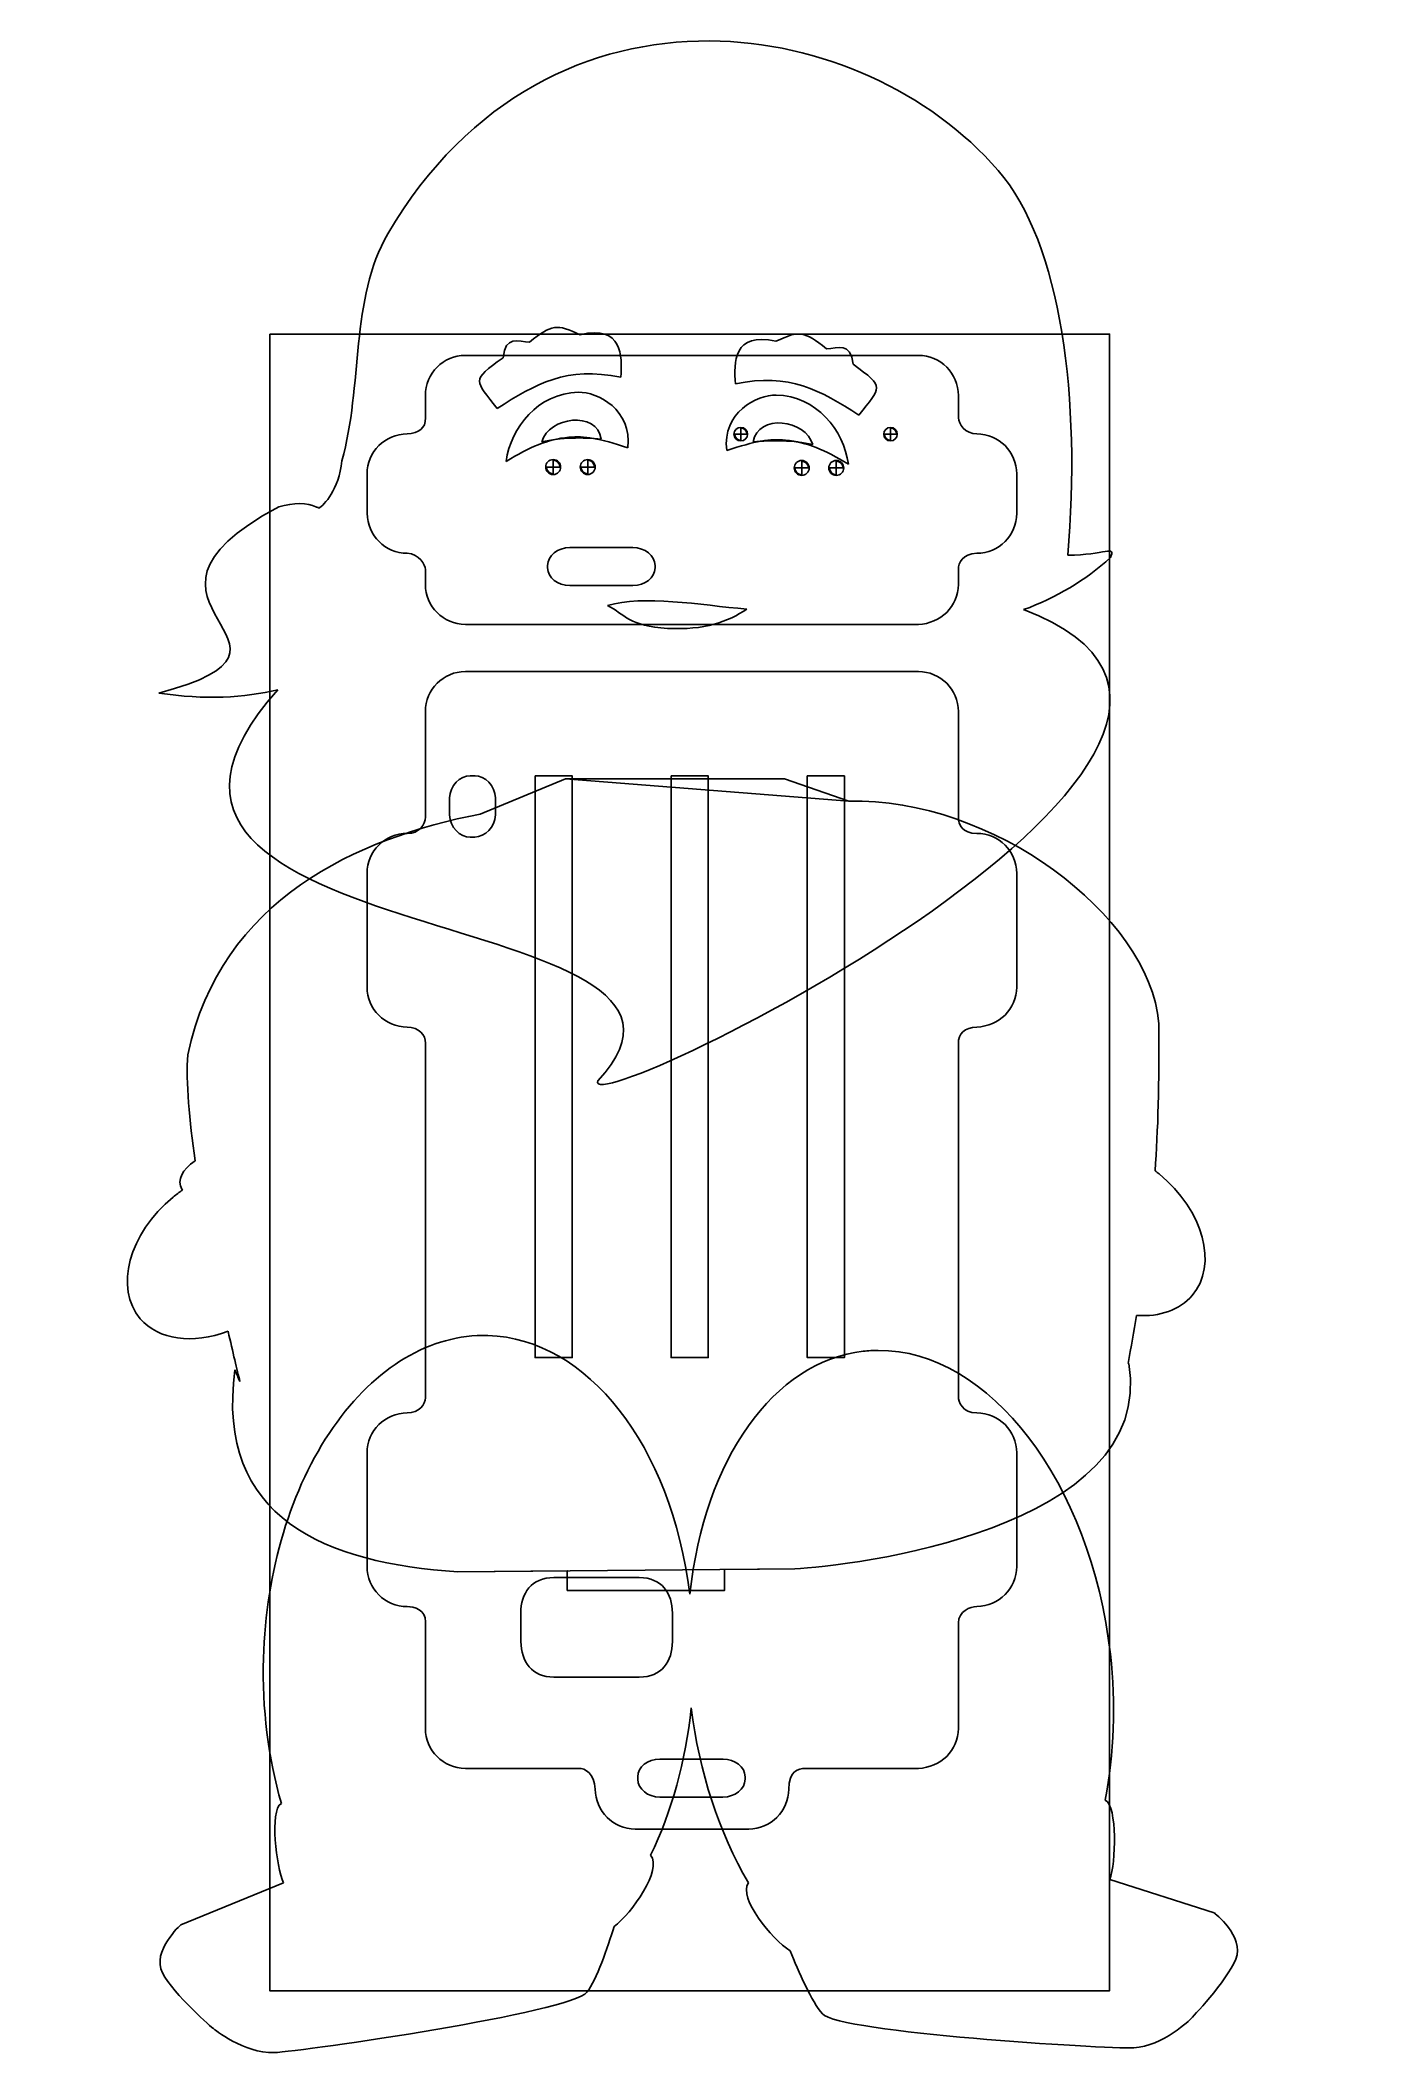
# Model space of a CAD drawing. Extents: x -17 to 81, y -4 to 143.
import ezdxf

# ---------------------------------------------------------------- set-up
doc = ezdxf.new("R2010")
doc.units = 0
for name, color, linetype in [('Body', 7, 'CONTINUOUS'), ('Face', 7, 'CONTINUOUS'), ('Legs', 7, 'CONTINUOUS'), ('PCB', 7, 'CONTINUOUS')]:
    doc.layers.add(name, color=color, linetype=linetype)

msp = doc.modelspace()

# ---------------------------------------------------------------- linework, layer by layer
at = {"layer": 'Body', "color": 7}
for points in [[(21.878285, 89.180817), (15.61207, 86.602231)], [(42.693827, 87.552541), (37.958889, 89.180817), (21.878285, 89.180817), (21.878285, 89.180817)], [(13.963385, 30.927285), (22.003963, 31.001149), (22.003963, 29.559168), (33.561844, 29.559168), (33.561844, 31.106982), (38.717361, 31.154384)]]:
    msp.add_lwpolyline(points, close=True, dxfattribs=at)
for points in [[(65.480517, 71.222788), (64.758172, 79.253977), (53.153118, 87.819269), (42.693827, 87.552541)], [(15.61207, 86.602231), (6.617054, 84.838215), (-3.461024, 80.363836), (-5.886428, 68.915937)], [(65.20491, 60.388652), (65.406913, 63.324565), (65.517674, 66.812981), (65.480517, 71.222788)], [(-5.886428, 68.915937), (-6.023461, 66.904709), (-5.773918, 64.109301), (-5.34293, 61.11459)], [(-5.34293, 61.11459), (-6.303474, 60.485673), (-6.681056, 59.683336), (-6.31803, 59.042571)], [(65.506425, 60.156592), (65.407251, 60.235705), (65.306715, 60.313082), (65.20491, 60.388652)], [(67.919092, 51.217533), (69.845762, 53.462769), (68.765591, 57.464859), (65.506425, 60.156592)], [(-6.95799, 58.456076), (-10.217155, 55.764344), (-11.297326, 51.762256), (-9.37066, 49.51702)], [(-6.273381, 58.974219), (-6.507964, 58.810781), (-6.736527, 58.637794), (-6.95799, 58.456076)], [(-6.31803, 59.042571), (-6.304082, 59.019483), (-6.289196, 58.996695), (-6.273381, 58.974219)], [(63.846716, 49.762325), (65.556243, 49.64453), (67.015929, 50.166129), (67.919092, 51.217533)], [(-9.37066, 49.51702), (-8.035785, 47.965346), (-5.533433, 47.611106), (-2.922543, 48.604206)], [(63.227148, 46.222971), (63.431372, 47.433473), (63.640298, 48.593934), (63.846716, 49.762325)], [(-2.922543, 48.604206), (-2.569165, 47.068218), (-2.250796, 45.740252), (-2.04556, 44.914371)], [(38.717361, 31.154384), (42.588838, 31.291919), (65.33009, 34.002376), (63.274002, 46.240045)], [(63.274002, 46.240045), (63.260032, 46.236433), (63.24199, 46.22774), (63.227148, 46.222971)], [(-2.417079, 45.763245), (-3.892506, 34.826312), (4.317316, 31.54936), (13.963385, 30.927285)], [(-2.04556, 44.914371), (-2.177859, 45.190503), (-2.303201, 45.472361), (-2.417079, 45.763245)]]:
    msp.add_open_spline(points, degree=3, dxfattribs=at)
at = {"layer": 'Face', "color": 7}
for points in [[(32.46549, 143.400066), (32.465478, 143.400007)], [(25.937069, 118.690072), (25.937069, 118.690072)], [(34.355659, 118.203758), (34.355659, 118.203758)], [(20.128825, 113.947833), (20.128825, 113.947833)], [(17.505489, 112.511644), (17.505489, 112.511644)], [(40.043918, 113.742838), (40.043918, 113.742838)], [(42.667253, 112.306649), (42.667253, 112.306649)], [(24.969613, 101.925943), (24.969613, 101.925943)]]:
    msp.add_lwpolyline(points, close=True, dxfattribs=at)
for points in [[(32.465478, 143.400007), (23.73526, 143.450251), (14.754346, 139.365248), (8.822201, 129.235979)], [(53.669638, 133.891601), (48.646117, 139.656272), (40.666602, 143.352864), (32.46549, 143.400066)], [(58.778851, 105.609847), (59.77119, 116.948853), (58.327629, 128.546394), (53.669638, 133.891601)], [(8.822201, 129.235979), (6.051855, 124.505553), (6.992379, 118.037985), (5.437187, 112.544078)], [(17.283606, 120.128579), (17.462201, 121.802876), (18.408254, 121.292065), (19.240227, 121.278188)], [(19.240227, 121.278188), (20.896494, 122.573078), (21.222189, 122.630343), (22.952708, 121.819115)], [(22.952708, 121.819115), (26.086609, 122.54413), (26.040503, 120.253595), (25.937069, 118.690072)], [(37.340021, 121.332801), (34.206118, 122.057816), (34.252225, 119.767281), (34.355659, 118.203758)], [(41.052502, 120.791874), (39.396233, 122.086764), (39.07054, 122.144029), (37.340021, 121.332801)], [(43.009123, 119.642265), (42.830527, 121.316562), (41.884473, 120.805751), (41.052502, 120.791874)], [(16.8509, 116.386868), (15.249472, 118.508999), (14.872161, 118.40772), (17.283606, 120.128579)], [(25.937069, 118.690072), (21.955269, 119.516729), (19.693828, 118.222052), (16.8509, 116.386868)], [(34.355659, 118.203758), (38.337459, 119.030415), (40.5989, 117.735738), (43.441829, 115.900554)], [(43.441829, 115.900554), (45.043257, 118.022685), (45.420568, 117.921406), (43.009123, 119.642265)], [(17.505489, 112.511644), (17.861547, 115.017783), (19.843845, 117.512898), (22.814526, 117.589973)], [(22.814526, 117.589973), (24.221546, 117.626481), (26.815917, 116.289341), (26.44461, 113.515209)], [(37.358216, 117.384978), (35.951197, 117.421486), (33.356827, 116.084346), (33.728132, 113.310214)], [(42.667253, 112.306649), (42.311196, 114.812788), (40.328898, 117.307903), (37.358216, 117.384978)], [(20.128825, 113.947833), (20.639433, 115.793787), (24.180385, 116.252736), (24.498756, 114.145312)], [(40.043918, 113.742838), (39.533311, 115.588792), (35.992359, 116.047741), (35.673987, 113.940318)], [(22.132365, 114.282989), (20.508887, 114.130801), (19.283784, 113.56361), (17.505489, 112.511644)], [(24.498756, 114.145312), (23.175697, 114.285427), (21.518342, 114.270645), (20.128825, 113.947833)], [(26.44461, 113.515209), (24.366521, 114.211087), (23.240427, 114.386866), (22.132365, 114.282989)], [(33.728132, 113.310214), (35.806222, 114.006092), (36.932317, 114.181872), (38.040378, 114.077994)], [(35.673987, 113.940318), (36.997045, 114.080432), (38.6544, 114.06565), (40.043918, 113.742838)], [(38.040378, 114.077994), (39.663855, 113.925806), (40.88896, 113.358615), (42.667253, 112.306649)], [(5.437187, 112.544078), (5.225399, 110.420618), (4.138087, 109.301466), (3.749366, 109.074729)], [(3.526687, 109.183367), (2.955496, 109.456968), (1.897724, 109.502569), (0.803684, 109.169595)], [(0.803684, 109.169595), (-12.837752, 101.911093), (5.385847, 99.044334), (-8.012453, 95.48237)], [(3.643545, 109.124939), (3.604115, 109.144271), (3.566636, 109.164233), (3.526687, 109.183367)], [(3.656222, 109.147545), (3.649407, 109.138203), (3.648791, 109.13318), (3.643545, 109.124939)], [(3.749378, 109.074785), (3.720556, 109.096037), (3.683615, 109.128235), (3.656222, 109.147545)], [(3.746612, 109.072527), (3.747487, 109.073092), (3.748503, 109.074221), (3.749378, 109.074785)], [(3.761493, 109.065359), (3.756574, 109.067899), (3.751537, 109.070072), (3.746612, 109.072527)], [(3.749366, 109.074729), (3.753103, 109.071907), (3.757734, 109.068153), (3.761493, 109.065359)], [(55.543219, 101.616846), (57.911055, 102.49842), (60.098723, 103.751538), (61.918023, 105.446136)], [(61.918023, 105.446136), (62.344097, 106.387987), (61.504774, 105.641227), (58.778851, 105.609847)], [(35.196046, 101.658342), (31.729937, 101.953931), (27.592559, 102.715883), (24.969613, 101.925943)], [(24.252382, 66.998319), (22.94844, 63.645435), (80.680498, 92.145205), (55.543219, 101.616846)], [(24.969613, 101.925943), (26.19203, 101.287367), (26.568988, 100.38865), (29.381348, 100.239287)], [(29.381348, 100.239287), (32.092564, 100.09392), (33.821762, 100.734163), (35.196046, 101.658342)], [(0.727616, 95.737581), (-16.721476, 76.039046), (36.655, 80.32371), (24.252382, 66.998319)], [(-8.012453, 95.48237), (-4.627303, 94.98175), (-1.68943, 95.138593), (0.727616, 95.737581)]]:
    msp.add_open_spline(points, degree=3, dxfattribs=at)
at = {"layer": 'Legs', "color": 7}
for points in [[(16.175412, 48.28781), (16.175412, 48.28781)], [(1.148181, 8.065067), (-6.40016, 4.986531)], [(69.530846, 5.87951), (61.883838, 8.315342)]]:
    msp.add_lwpolyline(points, close=True, dxfattribs=at)
for points in [[(16.175412, 48.28781), (11.980919, 48.402394), (7.886133, 45.967941), (4.791869, 41.520006)], [(31.01909, 29.294585), (29.636817, 40.217777), (23.496122, 48.075102), (16.175412, 48.28781)], [(43.753264, 47.134117), (37.175645, 46.37322), (32.06337, 39.211342), (31.01909, 29.294585)], [(44.852387, 47.198057), (44.484305, 47.196855), (44.117701, 47.175528), (43.753264, 47.134117)], [(61.916908, 24.883759), (60.485222, 37.48198), (53.034415, 47.224974), (44.852387, 47.198057)], [(4.791869, 41.520006), (1.697604, 37.072072), (-0.142671, 30.975012), (-0.324115, 24.57012)], [(-0.324115, 24.57012), (-0.424885, 20.890701), (0.026283, 17.2461), (0.994944, 13.914574)], [(61.534918, 14.156552), (62.198536, 17.557058), (62.329191, 21.22617), (61.916908, 24.883759)], [(28.132925, 10.099071), (29.683442, 13.305145), (30.706234, 17.021257), (31.112243, 20.923828)], [(31.112243, 20.923828), (31.700591, 16.230099), (33.160504, 11.765263), (35.310851, 8.08327)], [(0.994944, 13.914574), (0.102426, 13.364213), (0.62385, 9.237813), (1.148181, 8.065067)], [(61.883838, 8.315342), (62.296858, 9.52774), (62.455211, 13.683406), (61.534918, 14.156552)], [(25.446853, 4.858656), (26.757017, 5.845079), (29.010539, 9.038931), (28.132925, 10.099071)], [(35.310851, 8.08327), (34.54299, 6.95345), (37.019168, 3.960286), (38.38498, 3.087062)], [(-6.40016, 4.986531), (-6.40016, 4.986531), (-8.560938, 3.048793), (-7.734653, 1.457652)], [(23.449249, 0.035534), (24.161668, 0.959417), (24.965527, 3.309312), (25.446853, 4.858656)], [(71.137089, 2.475769), (71.809819, 4.130297), (69.530846, 5.87951), (69.530846, 5.87951)], [(38.38498, 3.087062), (38.987933, 1.583636), (39.975031, -0.69051), (40.750795, -1.551429)], [(67.834205, -1.916314), (67.834205, -1.916314), (70.464361, 0.821213), (71.137089, 2.475769)], [(-7.734653, 1.457652), (-6.908368, -0.133545), (-4.001823, -2.636771), (-4.001823, -2.636771)], [(0.450343, -4.398459), (2.631112, -4.315429), (22.318494, -1.430864), (23.449249, 0.035534)], [(-4.001823, -2.636771), (-4.001823, -2.636771), (-1.730425, -4.481489), (0.450343, -4.398459)], [(40.750795, -1.551429), (41.982037, -2.917836), (61.488424, -4.143838), (63.628984, -4.044016)], [(63.628984, -4.044016), (65.769544, -3.944194), (67.834205, -1.916314), (67.834205, -1.916314)]]:
    msp.add_open_spline(points, degree=3, dxfattribs=at)
at = {"layer": 'PCB', "color": 7}
for points in [[(0.140628, 121.859375), (61.859371, 121.859375), (61.859371, 0.140628), (0.140628, 0.140628), (0.140628, 121.859375)], [(35.207158, 114.508734), (34.757158, 114.508734), (34.307158, 114.508734)], [(34.757158, 114.058734), (34.757158, 114.958734)], [(34.757158, 114.058734), (34.757158, 114.058734)], [(34.757158, 114.008734), (34.757158, 114.008734)], [(46.207158, 114.508734), (45.757158, 114.508734), (45.307158, 114.508734)], [(45.757158, 114.058734), (45.757158, 114.958734)], [(45.757158, 114.058734), (45.757158, 114.058734)], [(45.757158, 114.008734), (45.757158, 114.008734)], [(20.969129, 112.646935), (20.969129, 112.646935)], [(20.969129, 112.591935), (20.969129, 111.601935)], [(20.969129, 112.591935), (20.969129, 112.591935)], [(23.509129, 112.646935), (23.509129, 112.646935)], [(23.509129, 112.591935), (23.509129, 111.601935)], [(23.509129, 112.591935), (23.509129, 112.591935)], [(39.231136, 112.578492), (39.231136, 112.578492)], [(39.231136, 112.523492), (39.231136, 111.533492)], [(39.231136, 112.523492), (39.231136, 112.523492)], [(41.771136, 112.578492), (41.771136, 112.578492)], [(41.771136, 112.523492), (41.771136, 111.533492)], [(41.771136, 112.523492), (41.771136, 112.523492)], [(20.474129, 112.096935), (20.969129, 112.096935), (21.464129, 112.096935)], [(23.014129, 112.096935), (23.509129, 112.096935), (24.004129, 112.096935)], [(38.736136, 112.028492), (39.231136, 112.028492), (39.726136, 112.028492)], [(41.276136, 112.028492), (41.771136, 112.028492), (42.266136, 112.028492)], [(19.634228, 89.396772), (22.365771, 89.396772), (22.365771, 46.665228), (19.634228, 46.665228), (19.634228, 89.396772)], [(29.634228, 89.396772), (32.365771, 89.396772), (32.365771, 46.665228), (29.634228, 46.665228), (29.634228, 89.396772)], [(39.634231, 89.396772), (42.365774, 89.396772), (42.365774, 46.665228), (39.634231, 46.665228), (39.634231, 89.396772)]]:
    msp.add_lwpolyline(points, close=True, dxfattribs=at)
at = {"layer": 'PCB', "color": 1}
for points in [[(47.810774, 120.294693), (14.516818, 120.294693)], [(11.579392, 117.356166), (11.579392, 115.708033)], [(50.748201, 115.710237), (50.748201, 117.356166)], [(7.297, 111.589352), (7.297, 108.693817), (7.297, 108.693817)], [(55.035554, 108.693817), (55.035554, 111.589352)], [(22.194697, 106.175318), (26.826559, 106.175318)], [(11.579392, 104.564665), (11.579392, 103.474914)], [(20.564203, 104.695305), (20.564203, 104.861221)], [(20.564203, 104.695305), (20.564203, 104.695305)], [(28.456503, 104.861221), (28.456503, 104.695305)], [(50.748201, 103.474914), (50.748201, 104.572934)], [(26.826559, 103.381205), (22.194697, 103.381205)], [(14.516818, 100.535832), (47.810774, 100.535832)], [(47.810774, 97.070344), (31.163522, 97.070344), (14.516818, 97.070344)], [(11.579392, 94.131263), (11.579392, 86.371806)], [(50.748201, 86.352513), (50.748201, 94.131263)], [(14.865738, 89.409002), (15.216862, 89.409002)], [(13.362021, 86.533313), (13.362021, 87.779059)], [(16.720576, 87.779059), (16.720576, 86.533313)], [(13.362021, 86.533313), (13.362021, 86.533313)], [(15.216862, 84.90337), (14.865738, 84.90337)], [(7.297, 82.242653), (7.297, 73.891743)], [(55.035554, 73.891743), (55.035554, 82.242653)], [(11.579392, 69.758181), (11.579392, 43.719323)], [(50.748201, 43.78602), (50.748201, 69.734477)], [(7.297, 39.664584), (7.297, 31.313123), (7.297, 31.313123)], [(55.035554, 31.313123), (55.035554, 39.664584)], [(21.026119, 30.50449), (27.295093, 30.50449)], [(11.579392, 27.245154), (11.579392, 19.424513)], [(18.590298, 25.797112), (18.590298, 27.892832)], [(29.731464, 27.892832), (29.731464, 25.797112)], [(50.748201, 19.424513), (50.748201, 27.173496)], [(18.590298, 25.797112), (18.590298, 25.797112)], [(27.295093, 23.185454), (21.026119, 23.185454)], [(14.516818, 16.485433), (22.838516, 16.485433)], [(28.812038, 17.170594), (33.443897, 17.170594)], [(39.495691, 16.485433), (47.810774, 16.485433)], [(27.182091, 15.69058), (27.182091, 15.856496)], [(27.182091, 15.69058), (27.182091, 15.69058)], [(35.074394, 15.856496), (35.074394, 15.69058)], [(33.443897, 14.376483), (28.812038, 14.376483)], [(26.99027, 12.024999), (35.337323, 12.024999)]]:
    msp.add_lwpolyline(points, close=True, dxfattribs=at)
for points in [[(14.516818, 120.294693), (12.894384, 120.294693), (11.579392, 118.979319), (11.579392, 117.356166)], [(50.748201, 117.356166), (50.748201, 118.979321), (49.433207, 120.294693), (47.810774, 120.294693)], [(11.579392, 115.708033), (11.601612, 114.932308), (11.112312, 114.607485), (10.234979, 114.528432)], [(52.098678, 114.528432), (51.250874, 114.513552), (50.759381, 115.280336), (50.748201, 115.710237)], [(10.234979, 114.528432), (8.61254, 114.528429), (7.297, 113.212505), (7.297, 111.589352)], [(55.035554, 111.589352), (55.035554, 113.212505), (53.721113, 114.528432), (52.098678, 114.528432)], [(7.297, 108.693817), (7.35084, 107.071557), (8.61254, 105.75529), (10.234979, 105.75529)], [(52.098678, 105.75529), (53.721113, 105.75529), (55.035554, 107.070668), (55.035554, 108.693817)], [(10.234979, 105.75529), (11.126589, 105.73786), (11.587297, 104.885797), (11.579392, 104.564665)], [(20.564203, 104.861221), (20.564203, 105.587029), (21.294402, 106.175318), (22.194697, 106.175318)], [(26.826559, 106.175318), (27.726851, 106.175318), (28.426626, 105.586631), (28.456503, 104.861221)], [(50.748201, 104.572934), (50.74897, 105.060727), (51.059405, 105.707859), (52.098678, 105.75529)], [(22.194697, 103.381205), (21.294402, 103.381205), (20.564203, 103.969486), (20.564203, 104.695305)], [(28.456503, 104.695305), (28.456503, 103.969486), (27.726851, 103.381205), (26.826559, 103.381205)], [(11.579392, 103.474914), (11.579392, 101.851755), (12.894384, 100.535832), (14.516818, 100.535832)], [(47.810774, 100.535832), (49.432314, 100.589692), (50.748201, 101.851755), (50.748201, 103.474914)], [(14.516818, 97.070344), (12.894384, 97.070344), (11.579392, 95.754423), (11.579392, 94.131263)], [(50.748201, 94.131263), (50.748201, 95.754423), (49.433207, 97.070344), (47.810774, 97.070344)], [(13.362021, 87.779059), (13.362021, 88.67935), (14.139941, 89.409002), (14.865738, 89.409002)], [(15.216862, 89.409002), (15.94267, 89.409002), (16.720579, 88.67935), (16.720576, 87.779059)], [(11.579392, 86.371806), (11.584992, 85.842836), (11.135403, 85.150111), (10.234979, 85.181734)], [(14.865738, 84.90337), (14.139941, 84.90337), (13.362013, 85.633024), (13.362021, 86.533313)], [(16.720576, 86.533313), (16.720576, 85.633024), (15.942272, 84.933248), (15.216862, 84.90337)], [(52.098678, 85.181734), (51.042188, 85.171464), (50.732391, 85.818907), (50.748201, 86.352513)], [(10.234979, 85.181734), (8.612542, 85.181734), (7.297, 83.865813), (7.297, 82.242653)], [(55.035554, 82.242653), (55.035554, 83.865813), (53.721111, 85.181734), (52.098678, 85.181734)], [(7.297, 73.891743), (7.297, 72.268587), (8.612542, 70.952108), (10.234979, 70.952113)], [(52.098678, 70.952113), (53.720218, 71.005958), (55.035554, 72.268587), (55.035554, 73.891743)], [(10.234979, 70.952113), (11.112851, 70.90365), (11.603108, 70.389154), (11.579392, 69.758181)], [(50.748201, 69.734477), (50.729191, 70.444641), (51.19335, 70.92049), (52.098678, 70.952113)], [(11.579392, 43.719323), (11.582792, 43.231214), (11.114372, 42.587304), (10.234979, 42.603114)], [(52.098678, 42.603114), (51.02089, 42.599214), (50.737021, 43.439494), (50.748201, 43.78602)], [(10.234979, 42.603114), (8.612542, 42.603114), (7.297, 41.287741), (7.297, 39.664584)], [(55.035554, 39.664584), (55.035554, 41.287741), (53.721111, 42.603114), (52.098678, 42.603114)], [(7.297, 31.313123), (7.297, 29.689969), (8.612542, 28.374043), (10.234979, 28.374043)], [(52.098678, 28.374043), (53.720218, 28.427903), (55.035554, 29.689963), (55.035554, 31.313123)], [(18.590298, 27.892832), (18.590298, 29.335198), (19.36889, 30.50449), (21.026119, 30.50449)], [(27.295093, 30.50449), (28.952322, 30.50449), (29.731464, 29.335198), (29.731464, 27.892832)], [(10.234979, 28.374043), (10.728549, 28.379343), (11.638346, 28.107997), (11.579392, 27.245154)], [(50.748201, 27.173496), (50.746301, 28.00572), (51.624037, 28.396402), (52.098678, 28.374043)], [(21.026119, 23.185454), (19.36889, 23.185454), (18.6453, 24.355542), (18.590298, 25.797112)], [(29.731464, 25.797112), (29.731464, 24.354747), (28.952322, 23.185454), (27.295093, 23.185454)], [(11.579392, 19.424513), (11.579392, 17.801357), (12.894384, 16.485433), (14.516818, 16.485433)], [(47.810774, 16.485433), (49.432314, 16.539293), (50.7482, 17.801357), (50.748201, 19.424513)], [(22.838516, 16.485433), (23.302173, 16.504273), (24.007574, 16.11229), (24.052292, 14.963528)], [(27.182091, 15.856496), (27.182091, 16.582305), (27.911737, 17.170594), (28.812038, 17.170594)], [(33.443897, 17.170594), (34.344197, 17.170594), (35.074394, 16.582305), (35.074394, 15.856496)], [(38.275301, 14.963528), (38.276901, 16.277319), (39.006246, 16.496613), (39.495691, 16.485433)], [(24.052292, 14.963528), (24.106132, 13.341266), (25.367831, 12.024999), (26.99027, 12.024999)], [(28.812038, 14.376483), (27.911737, 14.376483), (27.211967, 14.965171), (27.182091, 15.69058)], [(35.074394, 15.69058), (35.074394, 14.964773), (34.344197, 14.376483), (33.443897, 14.376483)], [(35.337323, 12.024999), (36.959758, 12.024999), (38.275301, 13.340372), (38.275301, 14.963528)]]:
    msp.add_open_spline(points, degree=3, dxfattribs=at)
at = {"layer": 'PCB', "color": 7}
for points in [[(34.257158, 114.508734), (34.257158, 114.784877), (34.481016, 115.008734), (34.757158, 115.008734)], [(34.757158, 114.008734), (34.481016, 114.008734), (34.257158, 114.232592), (34.257158, 114.508734)], [(34.307158, 114.508734), (34.307158, 114.260206), (34.50863, 114.058734), (34.757158, 114.058734)], [(34.757158, 115.008734), (35.033301, 115.008734), (35.257158, 114.784877), (35.257158, 114.508734)], [(34.757158, 114.958734), (35.005686, 114.958734), (35.207158, 114.757262), (35.207158, 114.508734)], [(35.257158, 114.508734), (35.257158, 114.232592), (35.033301, 114.008734), (34.757158, 114.008734)], [(45.257158, 114.508734), (45.257158, 114.784877), (45.481016, 115.008734), (45.757158, 115.008734)], [(45.757158, 114.008734), (45.481016, 114.008734), (45.257158, 114.232592), (45.257158, 114.508734)], [(45.307158, 114.508734), (45.307158, 114.260206), (45.50863, 114.058734), (45.757158, 114.058734)], [(45.757158, 115.008734), (46.033301, 115.008734), (46.257158, 114.784877), (46.257158, 114.508734)], [(45.757158, 114.958734), (46.005686, 114.958734), (46.207158, 114.757262), (46.207158, 114.508734)], [(46.257158, 114.508734), (46.257158, 114.232592), (46.033301, 114.008734), (45.757158, 114.008734)], [(20.419129, 112.096935), (20.419129, 112.400692), (20.665373, 112.646935), (20.969129, 112.646935)], [(20.969129, 112.646935), (21.272886, 112.646935), (21.519129, 112.400692), (21.519129, 112.096935)], [(21.464129, 112.096935), (21.464129, 112.370316), (21.24251, 112.591935), (20.969129, 112.591935)], [(22.959129, 112.096935), (22.959129, 112.400692), (23.205373, 112.646935), (23.509129, 112.646935)], [(23.509129, 112.646935), (23.812886, 112.646935), (24.059129, 112.400692), (24.059129, 112.096935)], [(24.004129, 112.096935), (24.004129, 112.370316), (23.78251, 112.591935), (23.509129, 112.591935)], [(38.681136, 112.028492), (38.681136, 112.332249), (38.92738, 112.578492), (39.231136, 112.578492)], [(39.231136, 112.578492), (39.534893, 112.578492), (39.781136, 112.332249), (39.781136, 112.028492)], [(39.726136, 112.028492), (39.726136, 112.301873), (39.504517, 112.523492), (39.231136, 112.523492)], [(41.221136, 112.028492), (41.221136, 112.332249), (41.46738, 112.578492), (41.771136, 112.578492)], [(41.771136, 112.578492), (42.074893, 112.578492), (42.321136, 112.332249), (42.321136, 112.028492)], [(42.266136, 112.028492), (42.266136, 112.301873), (42.044517, 112.523492), (41.771136, 112.523492)], [(20.969129, 111.546935), (20.665373, 111.546935), (20.419129, 111.793179), (20.419129, 112.096935)], [(20.969129, 111.601935), (20.695748, 111.601935), (20.474129, 111.823554), (20.474129, 112.096935)], [(21.519129, 112.096935), (21.519129, 111.793179), (21.272886, 111.546935), (20.969129, 111.546935)], [(23.509129, 111.546935), (23.205373, 111.546935), (22.959129, 111.793179), (22.959129, 112.096935)], [(23.509129, 111.601935), (23.235748, 111.601935), (23.014129, 111.823554), (23.014129, 112.096935)], [(24.059129, 112.096935), (24.059129, 111.793179), (23.812886, 111.546935), (23.509129, 111.546935)], [(39.231136, 111.478492), (38.92738, 111.478492), (38.681136, 111.724735), (38.681136, 112.028492)], [(39.231136, 111.533492), (38.957755, 111.533492), (38.736136, 111.755111), (38.736136, 112.028492)], [(39.781136, 112.028492), (39.781136, 111.724735), (39.534893, 111.478492), (39.231136, 111.478492)], [(41.771136, 111.478492), (41.46738, 111.478492), (41.221136, 111.724735), (41.221136, 112.028492)], [(41.771136, 111.533492), (41.497755, 111.533492), (41.276136, 111.755111), (41.276136, 112.028492)], [(42.321136, 112.028492), (42.321136, 111.724735), (42.074893, 111.478492), (41.771136, 111.478492)]]:
    msp.add_open_spline(points, degree=3, dxfattribs=at)

doc.saveas('drawing.dxf')
